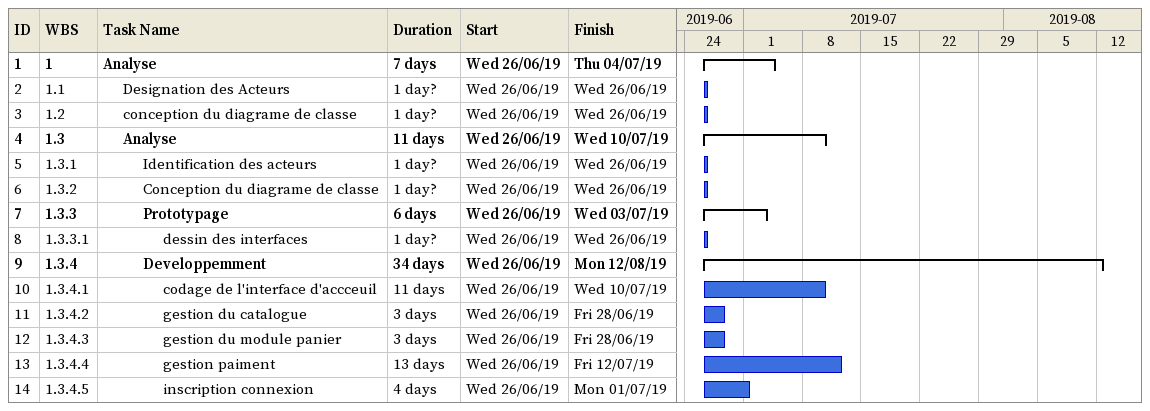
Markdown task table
| ID | WBS | Task | Duration | Start | Finish |
|---|---|---|---|---|---|
| 1 | 1 | **Analyse** | 7d | 2019-06-26 | 2019-07-04 |
| 2 | 1.1 | Designation des Acteurs | 1d? | 2019-06-26 | 2019-06-26 |
| 3 | 1.2 | conception du diagrame de classe | 1d? | 2019-06-26 | 2019-06-26 |
| 4 | 1.3 | **Analyse** | 11d | 2019-06-26 | 2019-07-10 |
| 5 | 1.3.1 | Identification des acteurs | 1d? | 2019-06-26 | 2019-06-26 |
| 6 | 1.3.2 | Conception du diagrame de classe | 1d? | 2019-06-26 | 2019-06-26 |
| 7 | 1.3.3 | **Prototypage** | 6d | 2019-06-26 | 2019-07-03 |
| 8 | 1.3.3.1 | dessin des interfaces | 1d? | 2019-06-26 | 2019-06-26 |
| 9 | 1.3.4 | **Developpemment** | 34d | 2019-06-26 | 2019-08-12 |
| 10 | 1.3.4.1 | codage de l'interface d'accceuil | 11d | 2019-06-26 | 2019-07-10 |
| 11 | 1.3.4.2 | gestion du catalogue | 3d | 2019-06-26 | 2019-06-28 |
| 12 | 1.3.4.3 | gestion du module panier | 3d | 2019-06-26 | 2019-06-28 |
| 13 | 1.3.4.4 | gestion paiment | 13d | 2019-06-26 | 2019-07-12 |
| 14 | 1.3.4.5 | inscription connexion | 4d | 2019-06-26 | 2019-07-01 |
